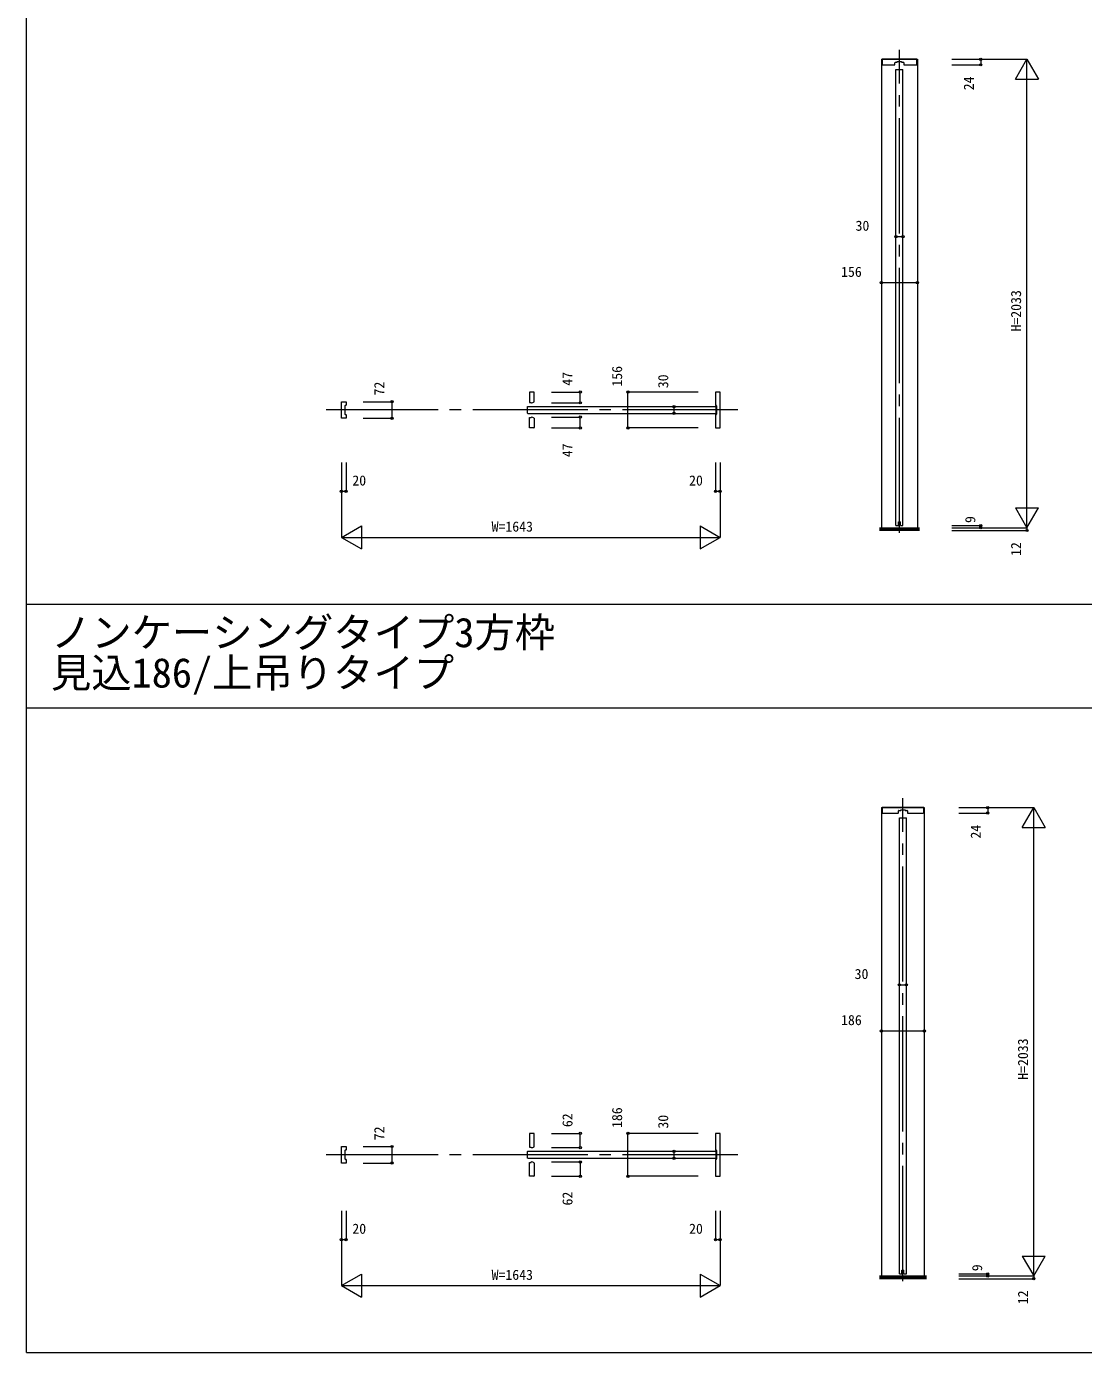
# Model space of a CAD drawing. Units: millimetres, scale not verified. Extents: x -14341 to 14341, y -10000 to 10000.
# Drawn here: x -14341 to -9755, y -10000 to -4245 of the extents above; entities that cross this region are included whole.
import ezdxf
from ezdxf.enums import TextEntityAlignment as Align

# ---------------------------------------------------------------- set-up
doc = ezdxf.new("R2010")
doc.units = ezdxf.units.MM
doc.header["$LTSCALE"] = 50
doc.linetypes.add('USER1', pattern=[13, 10, -1, 1, -1])
doc.layers.add('0-0_0', color=7, linetype='Continuous')
for name, color, linetype, lineweight in [('0-1_YKK_F1', 7, 'Continuous', 18), ('0-3_YKK_N1', 2, 'Continuous', 18), ('0-4_YKK_B1', 4, 'Continuous', 18), ('0-5_YKK_Z1', 7, 'Continuous', 18)]:
    doc.layers.add(name, color=color, linetype=linetype, lineweight=lineweight)
doc.styles.add('ＭＳ ゴシック', font='')
doc.styles.get('ＭＳ ゴシック').set_extended_font_data('MS Gothic')

msp = doc.modelspace()

# ---------------------------------------------------------------- linework, layer by layer
at = {"layer": '0-1_YKK_F1'}
for p, q in [((-14340.51, -10000), (-14340.51, 10000)), ((-14340.51, -6752.5), (14159.49, -6752.5)), ((-14340.51, -7202.5), (14159.49, -7202.5)), ((-14340.51, -10000), (14340.51, -10000))]:
    msp.add_line(p, q, dxfattribs=at)
at = {"layer": '0-3_YKK_N1'}
for p, q in [((-10325.26, -4387.5), (-10000.26, -4387.5)), ((-10325.26, -4411.5), (-10200.26, -4411.5)), ((-10200.26, -4387.5), (-10200.26, -4411.5)), ((-10050.26, -4474.1), (-10000.26, -4387.5)), ((-10000.26, -6420.5), (-10000.26, -4387.5)), ((-10000.26, -4387.5), (-9950.26, -4474.1)), ((-10050.26, -4474.1), (-9950.26, -4474.1)), ((-10568.26, -5156.88), (-10538.26, -5156.88)), ((-10631.26, -5356.88), (-10475.26, -5356.88)), ((-12062.76, -5831.5), (-11937.76, -5831.5)), ((-11937.76, -5878.5), (-11937.76, -5831.5)), ((-11731.26, -5987.5), (-11731.26, -5831.5)), ((-11426.26, -5831.5), (-11731.26, -5831.5)), ((-12879.26, -5873.5), (-12754.26, -5873.5)), ((-12754.26, -5945.5), (-12754.26, -5873.5)), ((-12062.76, -5878.5), (-11937.76, -5878.5)), ((-11531.26, -5924.5), (-11531.26, -5894.5)), ((-12879.26, -5945.5), (-12754.26, -5945.5)), ((-12062.76, -5940.5), (-11937.76, -5940.5)), ((-11937.76, -5987.5), (-11937.76, -5940.5)), ((-12062.76, -5987.5), (-11937.76, -5987.5)), ((-11426.26, -5987.5), (-11731.26, -5987.5)), ((-12974.26, -6137.5), (-12974.26, -6462.5)), ((-12954.26, -6137.5), (-12954.26, -6262.5)), ((-11331.26, -6137.5), (-11331.26, -6462.5)), ((-12974.26, -6262.5), (-12954.26, -6262.5)), ((-10050.26, -6333.9), (-9950.26, -6333.9)), ((-10050.26, -6333.9), (-10000.26, -6420.5)), ((-10000.26, -6420.5), (-9950.26, -6333.9)), ((-12974.26, -6462.5), (-12887.66, -6412.5)), ((-12887.66, -6412.5), (-12887.66, -6512.5)), ((-11417.86, -6412.5), (-11417.86, -6512.5)), ((-11417.86, -6412.5), (-11331.26, -6462.5)), ((-10325.26, -6420.5), (-10000.26, -6420.5)), ((-10325.26, -6432.5), (-10000.26, -6432.5)), ((-10000.26, -6420.5), (-10000.26, -6432.5)), ((-12974.26, -6462.5), (-11331.26, -6462.5)), ((-12974.26, -6462.5), (-12887.66, -6512.5)), ((-11417.86, -6512.5), (-11331.26, -6462.5)), ((-10295.26, -7635), (-9970.26, -7635)), ((-10170.26, -7635), (-10170.26, -7659)), ((-10020.26, -7721.6), (-9970.26, -7635)), ((-9970.26, -9668), (-9970.26, -7635)), ((-9970.26, -7635), (-9920.26, -7721.6)), ((-10295.26, -7659), (-10170.26, -7659)), ((-10020.26, -7721.6), (-9920.26, -7721.6)), ((-10553.26, -8404.38), (-10523.26, -8404.38)), ((-10631.26, -8604.38), (-10445.26, -8604.38)), ((-12062.76, -9049), (-11937.76, -9049)), ((-11937.76, -9111), (-11937.76, -9049)), ((-11731.26, -9235), (-11731.26, -9049)), ((-11426.26, -9049), (-11731.26, -9049)), ((-12879.26, -9106), (-12754.26, -9106)), ((-12754.26, -9178), (-12754.26, -9106)), ((-12062.76, -9111), (-11937.76, -9111)), ((-11531.26, -9157), (-11531.26, -9127)), ((-12879.26, -9178), (-12754.26, -9178)), ((-12062.76, -9173), (-11937.76, -9173)), ((-11937.76, -9173), (-11937.76, -9235)), ((-12062.76, -9235), (-11937.76, -9235)), ((-11426.26, -9235), (-11731.26, -9235)), ((-12974.26, -9385), (-12974.26, -9710)), ((-12954.26, -9385), (-12954.26, -9510)), ((-11331.26, -9385), (-11331.26, -9710)), ((-12974.26, -9510), (-12954.26, -9510)), ((-10020.26, -9581.4), (-9920.26, -9581.4)), ((-10020.26, -9581.4), (-9970.26, -9668)), ((-9970.26, -9668), (-9920.26, -9581.4)), ((-12974.26, -9710), (-12887.66, -9660)), ((-12887.66, -9660), (-12887.66, -9760)), ((-11417.86, -9660), (-11417.86, -9760)), ((-11417.86, -9660), (-11331.26, -9710)), ((-10295.26, -9668), (-9970.26, -9668)), ((-9970.26, -9668), (-9970.26, -9680)), ((-12974.26, -9710), (-11331.26, -9710)), ((-12974.26, -9710), (-12887.66, -9760)), ((-11417.86, -9760), (-11331.26, -9710)), ((-10295.26, -9680), (-9970.26, -9680))]:
    msp.add_line(p, q, dxfattribs=at)
for points in [[(-11351.26, -6137.5), (-11351.26, -6262.5), (-11331.26, -6262.5)], [(-10325.26, -6411.5), (-10200.26, -6411.5), (-10200.26, -6420.5)], [(-11351.26, -9385), (-11351.26, -9510), (-11331.26, -9510)], [(-10295.26, -9659), (-10170.26, -9659), (-10170.26, -9668)]]:
    msp.add_lwpolyline(points, dxfattribs=at)
for centre in [(-10200.26, -4387.5), (-10200.26, -4411.5), (-10568.26, -5156.88), (-10538.26, -5156.88), (-10631.26, -5356.88), (-10475.26, -5356.88), (-12754.26, -5873.5), (-11937.76, -5831.5), (-11731.26, -5831.5), (-11937.76, -5878.5), (-11531.26, -5894.5), (-11531.26, -5924.5), (-12754.26, -5945.5), (-11937.76, -5940.5), (-11937.76, -5987.5), (-11731.26, -5987.5), (-12974.26, -6262.5), (-12954.26, -6262.5), (-11351.26, -6262.5), (-11331.26, -6262.5), (-10200.26, -6411.5), (-10200.26, -6420.5), (-10000.26, -6432.5), (-10170.26, -7635), (-10170.26, -7659), (-10553.26, -8404.38), (-10523.26, -8404.38), (-10631.26, -8604.38), (-10445.26, -8604.38), (-11937.76, -9049), (-11731.26, -9049), (-12754.26, -9106), (-11937.76, -9111), (-11531.26, -9127), (-12754.26, -9178), (-11937.76, -9173), (-11531.26, -9157), (-11937.76, -9235), (-11731.26, -9235), (-12974.26, -9510), (-12954.26, -9510), (-11351.26, -9510), (-11331.26, -9510), (-10170.26, -9659), (-10170.26, -9668), (-9970.26, -9680)]:
    msp.add_circle(centre, 5, dxfattribs=at)
at = {"layer": '0-4_YKK_B1'}
for p, q in [((-10631.26, -4387.5), (-10475.26, -4387.5)), ((-10631.26, -4387.5), (-10631.26, -6420.5)), ((-10475.26, -4387.5), (-10475.26, -6420.5)), ((-10568.26, -4431.5), (-10538.26, -4431.5)), ((-10568.26, -6411.5), (-10568.26, -4431.5)), ((-10538.26, -6411.5), (-10538.26, -4431.5)), ((-12137.76, -5873.54), (-12137.76, -5833.5)), ((-11351.26, -5833.5), (-11351.26, -5888.5)), ((-12959.26, -5891.5), (-12959.26, -5927.5)), ((-12955.26, -5889.5), (-12957.26, -5889.5)), ((-12167.76, -5896.5), (-12165.76, -5894.5)), ((-12167.76, -5896.5), (-12167.76, -5922.5)), ((-12165.76, -5924.5), (-12167.76, -5922.5)), ((-12165.76, -5894.5), (-11349.76, -5894.5)), ((-12165.76, -5924.5), (-11349.76, -5924.5)), ((-11350.26, -5889.5), (-11348.26, -5889.5)), ((-11349.76, -5894.5), (-11347.76, -5896.5)), ((-11349.76, -5924.5), (-11347.76, -5922.5)), ((-11347.76, -5922.5), (-11347.76, -5896.5)), ((-11346.26, -5891.5), (-11346.26, -5927.5)), ((-12957.26, -5929.5), (-12955.26, -5929.5)), ((-12137.76, -5945.46), (-12137.76, -5985.5)), ((-11351.26, -5930.5), (-11351.26, -5985.5)), ((-11348.26, -5929.5), (-11350.26, -5929.5)), ((-10568.26, -6411.5), (-10557.76, -6411.5)), ((-10548.76, -6411.5), (-10548.76, -6395.5)), ((-10548.76, -6411.5), (-10538.26, -6411.5)), ((-10631.26, -7635), (-10631.26, -9668)), ((-10631.26, -7635), (-10445.26, -7635)), ((-10445.26, -7635), (-10445.26, -9668)), ((-10553.26, -7679), (-10523.26, -7679)), ((-10553.26, -9659), (-10553.26, -7679)), ((-10523.26, -9659), (-10523.26, -7679)), ((-12137.76, -9106.04), (-12137.76, -9051)), ((-11351.26, -9051), (-11351.26, -9121)), ((-12959.26, -9124), (-12959.26, -9160)), ((-12955.26, -9122), (-12957.26, -9122)), ((-12167.76, -9129), (-12165.76, -9127)), ((-12167.76, -9129), (-12167.76, -9155)), ((-12165.76, -9127), (-11349.76, -9127)), ((-11350.26, -9122), (-11348.26, -9122)), ((-11349.76, -9127), (-11347.76, -9129)), ((-11347.76, -9155), (-11347.76, -9129)), ((-11346.26, -9124), (-11346.26, -9160)), ((-12957.26, -9162), (-12955.26, -9162)), ((-12165.76, -9157), (-12167.76, -9155)), ((-12165.76, -9157), (-11349.76, -9157)), ((-12137.76, -9177.96), (-12137.76, -9233)), ((-11351.26, -9163), (-11351.26, -9233)), ((-11348.26, -9162), (-11350.26, -9162)), ((-11349.76, -9157), (-11347.76, -9155)), ((-10553.26, -9659), (-10542.76, -9659)), ((-10533.76, -9659), (-10533.76, -9643)), ((-10533.76, -9659), (-10523.26, -9659))]:
    msp.add_line(p, q, dxfattribs=at)
for points in [[(-10477.76, -4409.5), (-10477.76, -4387.5), (-10628.76, -4387.5), (-10628.76, -4409.5)], [(-10626.76, -4411.5), (-10573.46, -4411.5), (-10572.96, -4411), (-10572.96, -4402.3)], [(-10570.96, -4400.3), (-10562.76, -4400.3), (-10562.76, -4397.5), (-10543.76, -4397.5), (-10543.76, -4400.3), (-10535.56, -4400.3)], [(-10533.56, -4402.3), (-10533.56, -4411), (-10533.06, -4411.5), (-10479.76, -4411.5)], [(-12139.76, -5831.5), (-12157.76, -5831.5), (-12157.76, -5876.5), (-12151.26, -5876.5), (-12151.26, -5878.5), (-12149.76, -5878.5)], [(-11349.26, -5987.5), (-11331.26, -5987.5), (-11331.26, -5962.5), (-11331.26, -5856.5), (-11331.26, -5831.5), (-11349.26, -5831.5)], [(-12954.26, -5930.5), (-12954.26, -5945.5), (-12974.26, -5945.5), (-12974.26, -5873.5), (-12961.26, -5873.5), (-12954.26, -5873.5), (-12954.26, -5888.5)], [(-12139.76, -5987.5), (-12157.76, -5987.5), (-12157.76, -5942.5), (-12151.26, -5942.5), (-12151.26, -5940.5), (-12149.76, -5940.5)], [(-10557.76, -6411.5), (-10557.76, -6395.5), (-10548.76, -6395.5)], [(-10447.76, -7657), (-10447.76, -7635), (-10628.76, -7635), (-10628.76, -7657)], [(-10626.76, -7659), (-10558.46, -7659), (-10557.96, -7658.5), (-10557.96, -7649.8)], [(-10555.96, -7647.8), (-10547.76, -7647.8), (-10547.76, -7645), (-10528.76, -7645), (-10528.76, -7647.8), (-10520.56, -7647.8)], [(-10518.56, -7649.8), (-10518.56, -7658.5), (-10518.06, -7659), (-10449.76, -7659)], [(-12139.76, -9049), (-12157.76, -9049), (-12157.76, -9109), (-12151.26, -9109), (-12151.26, -9111), (-12149.76, -9111)], [(-11349.26, -9235), (-11331.26, -9235), (-11331.26, -9195), (-11331.26, -9074), (-11331.26, -9049), (-11349.26, -9049)], [(-12954.26, -9163), (-12954.26, -9178), (-12974.26, -9178), (-12974.26, -9106), (-12961.26, -9106), (-12954.26, -9106), (-12954.26, -9121)], [(-12139.76, -9235), (-12157.76, -9235), (-12157.76, -9175), (-12151.26, -9175), (-12151.26, -9173), (-12149.76, -9173)], [(-10542.76, -9659), (-10542.76, -9643), (-10533.76, -9643)]]:
    msp.add_lwpolyline(points, dxfattribs=at)
for centre, radius, start, end in [((-10626.76, -4409.5), 2, 180, 270), ((-10570.96, -4402.3), 2, 90, 180), ((-10535.56, -4402.3), 2, 0, 90), ((-10479.76, -4409.5), 2, 270, 0), ((-12139.76, -5833.5), 2, 0, 90), ((-11349.26, -5833.5), 2, 90, 180), ((-12957.26, -5891.5), 2, 90, 180), ((-12955.26, -5888.5), 1, 270, 0), ((-12149.76, -5860.25), 18.25, 270, 309.61913), ((-12138.76, -5873.54), 1, 309.61913, 0), ((-11350.26, -5888.5), 1, 180, 270), ((-11348.26, -5891.5), 2, 0, 90), ((-12957.26, -5927.5), 2, 180, 270), ((-12955.26, -5930.5), 1, 0, 90), ((-12149.76, -5958.75), 18.25, 50.38087, 90), ((-12138.76, -5945.46), 1, 360, 50.38087), ((-11350.26, -5930.5), 1, 90, 180), ((-11348.26, -5927.5), 2, 270, 0), ((-12139.76, -5985.5), 2, 270, 0), ((-11349.26, -5985.5), 2, 180, 270), ((-10555.96, -7649.8), 2, 90, 180), ((-10520.56, -7649.8), 2, 0, 90), ((-10626.76, -7657), 2, 180, 270), ((-10449.76, -7657), 2, 270, 0), ((-12139.76, -9051), 2, 0, 90), ((-11349.26, -9051), 2, 90, 180), ((-12957.26, -9124), 2, 90, 180), ((-12955.26, -9121), 1, 270, 0), ((-12149.76, -9092.75), 18.25, 270, 309.61913), ((-12138.76, -9106.04), 1, 309.61913, 0), ((-11350.26, -9121), 1, 180, 270), ((-11348.26, -9124), 2, 0, 90), ((-12957.26, -9160), 2, 180, 270), ((-12955.26, -9163), 1, 0, 90), ((-12149.76, -9191.25), 18.25, 50.38087, 90), ((-12138.76, -9177.96), 1, 360, 50.38087), ((-11350.26, -9163), 1, 90, 180), ((-11348.26, -9160), 2, 270, 0), ((-12139.76, -9233), 2, 270, 0), ((-11349.26, -9233), 2, 180, 270)]:
    msp.add_arc(centre, radius, start, end, dxfattribs=at)
at = {"layer": '0-5_YKK_Z1', "linetype": 'USER1'}
for p, q in [((-10553.26, -6442.96), (-10553.26, -4346.5)), ((-11254.76, -5909.5), (-13040.76, -5909.5)), ((-10538.26, -9690.46), (-10538.26, -7594)), ((-11254.76, -9142), (-13040.76, -9142))]:
    msp.add_line(p, q, dxfattribs=at)
at = {"layer": '0-5_YKK_Z1'}
for p, q in [((-10640.28, -6420.5), (-10466.21, -6420.5)), ((-10466.21, -6423.5), (-10640.28, -6423.5)), ((-10466.21, -6426.5), (-10640.28, -6426.5)), ((-10466.21, -6429.5), (-10640.28, -6429.5)), ((-10466.21, -6432.5), (-10640.28, -6432.5)), ((-10640.29, -9668), (-10436.22, -9668)), ((-10436.22, -9671), (-10640.29, -9671)), ((-10436.22, -9674), (-10640.29, -9674)), ((-10436.22, -9677), (-10640.29, -9677)), ((-10436.22, -9680), (-10640.29, -9680))]:
    msp.add_line(p, q, dxfattribs=at)

# ---------------------------------------------------------------- texts
at = {"layer": '0-0_0', "style": 'ＭＳ ゴシック'}
for s, p in [('ノンケーシングタイプ3方枠', (-14234.51, -6977.5)), ('見込186/上吊りタイプ', (-14234.51, -7152.5))]:
    msp.add_text(s, height=128.3, dxfattribs=at).set_placement(p, align=Align.BOTTOM_LEFT)
at = {"layer": '0-3_YKK_N1', "color": 7, "style": 'ＭＳ ゴシック'}
for s, p in [('24', (-10217.13, -4522.03)), ('H=2033', (-10012.26, -5569)), ('47', (-11958.52, -5804.44)), ('156', (-11743.26, -5808.21)), ('72', (-12775.02, -5846.44)), ('30', (-11543.26, -5814.92)), ('47', (-11958.52, -6114.56)), ('9', (-10211.01, -6399.99)), ('12', (-10012.26, -6543.16)), ('24', (-10187.13, -7769.53)), ('H=2033', (-9982.26, -8816.5)), ('62', (-11958.52, -9021.94)), ('186', (-11743.26, -9025.71)), ('30', (-11543.26, -9028.42)), ('72', (-12775.02, -9078.94)), ('62', (-11958.52, -9362.06)), ('9', (-10181.01, -9647.49)), ('12', (-9982.26, -9790.66))]:
    msp.add_text(s, height=43.99, rotation=90, dxfattribs=at).set_placement(p, align=Align.BOTTOM_LEFT)
for s, p in [('30', (-10743.69, -5144.88)), ('156', (-10806.43, -5344.88)), ('20', (-12926.93, -6250.5)), ('20', (-11465.85, -6250.5)), ('W=1643', (-12322.73, -6450.5)), ('30', (-10747.69, -8392.38)), ('186', (-10806.43, -8592.38)), ('20', (-12926.93, -9498)), ('20', (-11465.85, -9498)), ('W=1643', (-12322.73, -9698))]:
    msp.add_text(s, height=43.99, dxfattribs=at).set_placement(p, align=Align.BOTTOM_LEFT)

doc.saveas('drawing.dxf')
